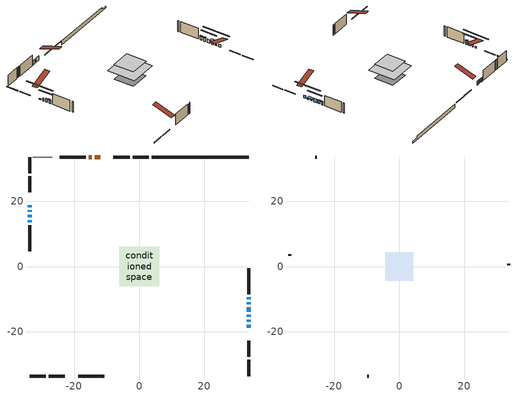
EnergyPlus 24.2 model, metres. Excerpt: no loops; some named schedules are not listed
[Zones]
conditioned space
 floor adiabatic (AdiabaticFloorConstruction): -6.1,-6.1 -6.1,6.1 6.1,6.1 6.1,-6.1 z3.2
 floor foundation (Slab1 construction): -4.31,-4.31 -4.31,4.31 4.31,4.31 4.31,-4.31 z-1.07
 wall outside (RimJoist1 construction): 2.86,33.66 -2.07,33.66 / -33.66,-33.66 -28.73,-33.66 / -33.66,33.66 -33.66,28.73 / 33.66,-33.66 33.66,-28.73 z0.76:1.06
 wall outside (RimJoist2 construction): -2.99,33.66 -7.92,33.66 / -27.8,-33.66 -22.88,-33.66 / -33.66,27.8 -33.66,22.88 / 33.66,-27.8 33.66,-22.88 z0.76:1.06
 wall outside (AdiabaticWallConstruction 1): -12.03,33.66 -13.75,33.66 / -14.67,33.66 -15.58,33.66 z0.76:2.79
 wall outside (AdiabaticWallConstruction): 33.66,-18.77 33.66,-17.85 / -33.66,17.23 -33.66,16.77 z0.76:1.98; 33.66,-16.93 33.66,-16.31 / 33.66,-15.39 33.66,-14.78 / -33.66,18.77 -33.66,18.16 z0.76:1.37; 33.66,-13.85 33.66,-12.58 z0.76:2.28; 33.66,-11.65 33.66,-11.02 / 33.66,-10.09 33.66,-9.48 z0.76:2.29; -33.66,15.85 -33.66,15.21 z0.76:2.44; -33.66,14.28 -33.66,13.65 z0.76:2.46
 wall outside (Wall1 construction): -16.5,33.66 -24.46,33.66 / -18.77,-33.66 -10.81,-33.66 / -33.66,12.72 -33.66,4.76 / 33.66,-8.55 33.66,-0.59 z0.76:5.64
 wall foundation (FoundationWall1 construction): 3.79,33.66,-1.07 3.79,33.66,0.76 30.68,33.66,0.76 30.68,33.66,-0.23 33.66,33.66,-0.23 33.66,33.66,-1.07
 wall adiabatic (Wall4 construction): -26.81,33.66 -32.73,33.66 z0.76:5.64
 window (WindowConstruction): 33.66,-18.77 33.66,-17.86 z0.76:1.98
 window (WindowConstruction 7): 33.66,-16.93 33.66,-16.32 z0.76:1.37
 window (WindowConstruction 8): 33.66,-15.39 33.66,-14.78 z0.76:1.37
 window (WindowConstruction 9): -33.66,18.77 -33.66,18.16 z0.76:1.37
 window (WindowConstruction 1): -33.66,17.23 -33.66,16.77 z0.76:1.98
 window (WindowConstruction 2): 33.66,-13.85 33.66,-12.58 z0.76:2.28
 window (WindowConstruction 3): 33.66,-11.65 33.66,-11.02 z0.76:2.28
 window (WindowConstruction 4): 33.66,-10.09 33.66,-9.48 z0.76:2.28
 window (WindowConstruction 5): -33.66,15.85 -33.66,15.21 z0.76:2.44
 window (WindowConstruction 6): -33.66,14.28 -33.66,13.65 z0.76:2.46
 door (Door): -12.03,33.66 -13.75,33.66 z0.76:2.79
 door (Door 1): -14.67,33.66 -15.57,33.66 z0.76:2.79
 ceiling adiabatic (AdiabaticFloorConstruction): 6.1,-6.1 6.1,6.1 -6.1,6.1 -6.1,-6.1 z3.2
attic - vented
 floor to conditioned space (Floor1 construction Reversed): -4.38,-4.38 -4.38,4.38 4.38,4.38 4.38,-4.38 z5.64
 wall outside (Wall3 construction): -25.39,33.66 -25.89,33.66 / -9.88,-33.66 -9.39,-33.66 / -33.66,3.83 -33.66,3.34 / 33.66,0.33 33.66,0.83 z0.76:5.64
 roof outside (Roof1 construction): -11.1,33.66,5.64 -11.1,25.13,8.48 -8.85,25.13,8.48 -8.85,33.66,5.64; -19.7,-33.66,5.64 -19.7,-25.13,8.48 -21.95,-25.13,8.48 -21.95,-33.66,5.64; -33.66,19.7,5.64 -25.13,19.7,8.48 -25.13,21.95,8.48 -33.66,21.95,5.64; 33.66,-19.7,5.64 25.13,-19.7,8.48 25.13,-21.95,8.48 33.66,-21.95,5.64
shading: 33.66,-10.56 33.66,-22.69 34.07,-22.69 34.07,-10.56 z7.13; 33.66,-13.87 33.66,-16.3 34.57,-16.3 34.57,-13.87 z2.28; -33.66,12.4 -33.66,24.53 -34.07,24.53 -34.07,12.4 z7.13; 33.66,-9.71 33.66,-16.72 34.07,-16.72 34.07,-9.71 z5.16; 33.66,-10.82 33.66,-11.85 34.07,-11.85 34.07,-10.82 z2.49; 33.66,-9.28 33.66,-10.29 34.07,-10.29 34.07,-9.28 z2.49; -33.66,12.34 -33.66,18.72 -34.07,18.72 -34.07,12.34 z5.31; -33.66,13.45 -33.66,14.48 -34.07,14.48 -34.07,13.45 z2.66
[Building]
Building 1: Terrain=Suburbs
[Site:Location]
Montreal Intl AP_QC: Latitude {deg}=45.47; Longitude {deg}=-73.74; Time Zone {hr}=-5; Elevation {m}=36; Keep Site Location Information=Yes
[Site:GroundTemperature:Shallow]
2.07863, -0.316383, -0.508184, 0.628371, 5.19101, 9.73239, 13.6695, 16.1636, 16.3755, 14.347, 10.5102, 6.10817
[Site:WaterMainsTemperature]
Calculation Method=Schedule; Temperature Schedule=mains temperature schedule
[Material] Roughness=Rough; Thermal Absorptance=0.9
Name | Thickness {m} | Conductivity {W/m-K} | Density {kg/m3} | Specific Heat {J/kg-K} | Solar Absorptance | Visible Absorptance
asphalt or fiberglass shingles | 0.00635 | 0.162714 | 1121.4 | 1465.45 | 0.4 | 0.4
ceiling stud and cavity | 0.1397 | 0.0949009 | 65.682 | 1177.47 | 0.7 | 0.7
concrete 4.0 in. | 0.1016 | 1.803125 | 2242.8 | 837.4 | 0.7 | 0.7
concrete 8.0 in. | 0.2032 | 1.803125 | 2242.8 | 837.4 | 0.7 | 0.7
door material | 0.04445 | 0.0639163 | 512.64 | 1214.23 | 0.7 | 0.7
door material 1 | 0.04445 | 0.20624 | 512.64 | 1214.23 | 0.7 | 0.7
exterior vertical ins | 0.00216305 | 0.029427 | 32.04 | 1214.23 | 0.7 | 0.7
floor covering | 0.0127 | 0.0433444 | 54.468 | 1339.84 | 0.6 | 0.6
floor rigid ins; wall rigid ins | 0.512978 | 0.029427 | 32.04 | 1214.23 | 0.7 | 0.7
floor stud and cavity | 0.1397 | 1.75129 | 37.0049 | 1207.88 | 0.7 | 0.7
furniture material conditioned space 1 | 0.1524 | 0.115458 | 640.8 | 1214.23 | 0.6 | 0.6
gypsum board | 0.0127 | 0.160291 | 801 | 837.4 | 0.6 | 0.6
osb sheathing 0.5 in. | 0.0127 | 0.115458 | 512.64 | 1214.23 | 0.7 | 0.7
osb sheathing 0.5 in. 1 | 0.0127 | 0.115458 | 512.64 | 1214.23 | 0.4 | 0.4
osb sheathing 0.75 in. | 0.01905 | 0.115458 | 512.64 | 1214.23 | 0.7 | 0.7
osb sheathing 2.0 in. | 0.0508 | 0.115458 | 512.64 | 1214.23 | 0.7 | 0.7
rim joist stud and cavity | 0.0508 | 0.177588 | 50.32683 | 1063.81 | 0.6 | 0.6
rim joist stud and cavity 1 | 0.0508 | 0.747799 | 125.044 | 1163.47 | 0.6 | 0.6
wall stud and cavity | 0.1397 | 0.0899529 | 139.0536 | 1170.24 | 0.7 | 0.7
wall stud and cavity 1 | 0.0889 | 6.1454 | 50.32683 | 1063.81 | 0.6 | 0.6
wall stud and cavity 2 | 0.1397 | 0.0814106 | 139.0536 | 1170.24 | 0.7 | 0.7
wall stud and cavity 3 | 0.0889 | 0.380278 | 52.3479 | 1209.89 | 0.7 | 0.7
wall stud and cavity 4 | 0.0889 | 0.391764 | 83.0341 | 1211.67 | 0.7 | 0.7
wood siding | 0.0254 | 0.102417 | 544.68 | 1172.36 | 0.4 | 0.4
wood siding 1 | 0.00254 | 0.102417 | 544.68 | 1172.36 | 0.4 | 0.4
wood siding 2; wood siding 3; wood siding 4 | 0.0254 | 0.102417 | 544.68 | 1172.36 | 0.7 | 0.7
[WindowMaterial:SimpleGlazingSystem]
Name | U-Factor {W/m2-K} | Solar Heat Gain Coefficient
WindowMaterial | 2.99571 | 0.51
WindowMaterial 1 | 2.97584 | 0.55
WindowMaterial 2 | 2.98038 | 0.54
WindowMaterial 3 | 2.97414 | 0.55
WindowMaterial 4 | 2.97357 | 0.55
WindowMaterial 5 | 3.01445 | 0.46
[Construction]
AdiabaticFloorConstruction: floor stud and cavity, floor rigid ins, osb sheathing 0.75 in., floor covering
AdiabaticWallConstruction: wood siding 3, wall rigid ins, wall stud and cavity 3, gypsum board
AdiabaticWallConstruction 1: wood siding 4, wall rigid ins, wall stud and cavity 3, gypsum board
Door: door material
Door 1: door material 1
Floor1 construction Reversed: gypsum board, ceiling stud and cavity
FoundationWall1 construction: concrete 8.0 in.
furniture construction conditioned space 1: furniture material conditioned space 1
PartitionWallConstruction: gypsum board, wall stud and cavity 4, gypsum board
RimJoist1 construction: wood siding 2, rim joist stud and cavity
RimJoist2 construction: wood siding 2, osb sheathing 2.0 in., rim joist stud and cavity 1
Roof1 construction: asphalt or fiberglass shingles
Slab1 construction: concrete 4.0 in.
Wall1 construction: wood siding, osb sheathing 0.5 in., wall stud and cavity, gypsum board
Wall3 construction: wood siding 1, wall stud and cavity 1
Wall4 construction: osb sheathing 0.5 in. 1, wall stud and cavity 2, gypsum board
WindowConstruction; WindowConstruction 1: WindowMaterial
WindowConstruction 2; WindowConstruction 3: WindowMaterial 1
WindowConstruction 4: WindowMaterial 2
WindowConstruction 5: WindowMaterial 3
WindowConstruction 6: WindowMaterial 4
WindowConstruction 7; WindowConstruction 8; WindowConstruction 9: WindowMaterial 5
[Zone] Multiplier=1; Part of Total Floor Area=Yes
Name | Volume {m3}
attic - vented | 35.4101
conditioned space | 550.8
[Space]
Name | Zone | Volume {m3}
attic - vented 1 | attic - vented | 35.4101
conditioned space 1 | conditioned space | 550.8
[ZoneInfiltration:EffectiveLeakageArea]
infil attic - vented 1: Zone or Space=attic - vented 1; Schedule=Always On Discrete; Effective Air Leakage Area {cm2}=3068.4; Stack Coefficient=0.000536861; Wind Coefficient=1.56549e-05
[ZoneMixing]
whole house fan mix: Zone or Space=attic - vented; Schedule=Always On Continuous; Design Flow Rate Calculation Method=Flow/Zone; Design Flow Rate {m3/s}=0; Source Zone or Space=conditioned space
[SurfaceProperty:ExposedFoundationPerimeter]
Slab1: Exposed Perimeter Calculation Method=TotalExposedPerimeter; Total Exposed Perimeter {m}=29.87
[InternalMass] Zone or ZoneList=conditioned space; Space or SpaceList=conditioned space 1
Name | Construction | Surface Area {m2}
furniture mass conditioned space 1 | furniture construction conditioned space 1 | 89.2397
partition wall mass | PartitionWallConstruction | 223.099
[Lights]
interior lighting: Zone or ZoneList or Space or SpaceList=conditioned space 1; Schedule=interior lighting schedule; Design Level Calculation Method=LightingLevel; Lighting Level {W}=343.2; Return Air Fraction=0; Fraction Radiant=0.6; Fraction Visible=0.2; Fraction Replaceable=1
[People]
occupants: Zone or ZoneList or Space or SpaceList=conditioned space 1; Number of People Schedule=occupants schedule; Number of People Calculation Method=People; Number of People=3; Fraction Radiant=0.314171; Sensible Heat Fraction=0.56303; Activity Level Schedule=occupants activity schedule; Carbon Dioxide Generation Rate {m3/s-W}=0; Enable ASHRAE 55 Comfort Warnings=No; Mean Radiant Temperature Calculation Type=EnclosureAveraged
[ElectricEquipment] Zone or ZoneList or Space or SpaceList=conditioned space 1; Design Level Calculation Method=EquipmentLevel
Name | Schedule | Design Level {W} | Fraction Latent | Fraction Radiant | Fraction Lost
clothes dryer | clothes dryer schedule | 140.772 | 0.015 | 0.081 | 0.85
clothes washer | clothes washer schedule | 32.1985 | 0.03 | 0.162 | 0.7
cooking range | cooking range schedule | 208.969 | 0.08 | 0.432 | 0.2
dishwasher | dishwasher schedule | 66.8632 | 0.3 | 0.18 | 0.4
fridge | fridge schedule | 72.9452 | 0 | 0.6 | 0
mech vent house fan | mech vent house fan schedule | 0 | 0 | 0 | 1
mech vent house fan cfis | mech vent house fan cfis schedule | 0 | 0 | 0 | 0
mech vent range fan 0 | mech vent range fan 0 schedule | 57 | 0 | 0 | 1
misc plug loads | misc plug loads schedule | 494.7 | 0.045 | 0.513 | 0.1
whole house fan | Always On Discrete | 0 | 0 | 0 | 1
[OtherEquipment] Zone or ZoneList or Space or SpaceList=conditioned space 1; Design Level Calculation Method=EquipmentLevel
Name | Fuel Type | Schedule | Design Level {W} | Fraction Latent | Fraction Radiant | Fraction Lost
clothes dryer 1 | Electricity | clothes dryer schedule | 0 | 0.015 | 0.081 | 0.85
cooking range 1 | Electricity | cooking range schedule | 0 | 0.08 | 0.432 | 0.2
general water use latent | None | general water use schedule | 59.3978 | 1 | 0 | 0
general water use sensible | None | general water use schedule | -58.539 | 0 | 0.6 | 0
mech vent house fan latent load | None | Always On Discrete | 0 | 1 | 0 | 0
mech vent house fan sensible load | None | Always On Discrete | 0 | 0 | 0 | 0
water heater energy adjustment1 | Electricity | Always On Discrete | 0.01 | 0 | 0 | 1
[ZoneInfiltration:DesignFlowRate] Zone or ZoneList or Space or SpaceList=conditioned space 1; Schedule=Always On Discrete; Design Flow Rate Calculation Method=Flow/Zone; Design Flow Rate {m3/s}=0
infil flow; natural vent flow; whole house fan flow
[Foundation:Kiva]
Foundation Kiva 1: Initial Indoor Air Temperature {C}=18; Wall Height Above Grade {m}=0.759988; Wall Depth Below Slab {m}=0.2032; Custom Block Material Name 1=exterior vertical ins; Custom Block Depth 1 {m}=1.82999; Custom Block X Position 1 {m}=0.2032; Custom Block Z Position 1 {m}=0
[Foundation:Kiva:Settings]
Soil Conductivity {W/m-K}=0.849921; Soil Density {kg/m3}=1842.3; Soil Specific Heat {J/kg-K}=418.7; Ground Solar Absorptivity=0.9; Ground Thermal Absorptivity=0.9; Ground Surface Roughness {m}=0.03; Far-Field Width {m}=40; Deep-Ground Boundary Condition=ZeroFlux; Deep-Ground Depth {m}=40; Minimum Cell Dimension {m}=0.2; Maximum Cell Growth Coefficient=3; Simulation Timestep=Timestep
[Exterior:Lights]
exterior lighting: Schedule=exterior lighting schedule; Design Level {W}=75.6
[EnergyManagementSystem:GlobalVariable]
infil_program_Qfan
infil_program_Qinf
natural_vent_program_Qnv
natural_vent_program_Qwhf
[EnergyManagementSystem:Sensor]
Name | Output:Variable or Output:Meter Index Key | Output:Variable or Output:Meter
airflow_gain | infil flow | Infiltration Sensible Heat Gain Energy
airflow_gain_1 | natural vent flow | Infiltration Sensible Heat Gain Energy
airflow_gain_2 | whole house fan flow | Infiltration Sensible Heat Gain Energy
airflow_loss | infil flow | Infiltration Sensible Heat Loss Energy
airflow_loss_1 | natural vent flow | Infiltration Sensible Heat Loss Energy
airflow_loss_2 | whole house fan flow | Infiltration Sensible Heat Loss Energy
clg_load_cond |  | Cooling:EnergyTransfer:Zone:CONDITIONED SPACE
clg_sp_s; clg_sp_s_1 | cooling setpoint | Schedule Value
clothes_dryer_exhaust_0_sch_s | clothes dryer exhaust 0 schedule | Schedule Value
cool_season | cooling season schedule | Schedule Value
htg_load_cond |  | Heating:EnergyTransfer:Zone:CONDITIONED SPACE
htg_sp_s; htg_sp_s_1 | heating setpoint | Schedule Value
ig_ee_conv | clothes dryer | Electric Equipment Convective Heating Energy
ig_ee_conv_2 | cooking range | Electric Equipment Convective Heating Energy
ig_ee_conv_4 | fridge | Electric Equipment Convective Heating Energy
ig_ee_conv_5 | misc plug loads | Electric Equipment Convective Heating Energy
ig_ee_conv_6 | whole house fan | Electric Equipment Convective Heating Energy
ig_ee_rad | clothes dryer | Electric Equipment Radiant Heating Energy
ig_ee_rad_2 | cooking range | Electric Equipment Radiant Heating Energy
ig_ee_rad_4 | fridge | Electric Equipment Radiant Heating Energy
ig_ee_rad_5 | misc plug loads | Electric Equipment Radiant Heating Energy
ig_ee_rad_6 | whole house fan | Electric Equipment Radiant Heating Energy
ig_lgt_conv | interior lighting | Lights Convective Heating Energy
ig_lgt_rad | interior lighting | Lights Radiant Heating Energy
ig_lgt_vis | interior lighting | Lights Visible Radiation Heating Energy
ig_oe_conv | clothes dryer 1 | Other Equipment Convective Heating Energy
ig_oe_conv_1 | cooking range 1 | Other Equipment Convective Heating Energy
ig_oe_conv_2 | general water use latent | Other Equipment Convective Heating Energy
ig_oe_conv_3 | general water use sensible | Other Equipment Convective Heating Energy
ig_oe_conv_4 | water heater energy adjustment1 | Other Equipment Convective Heating Energy
ig_oe_rad | clothes dryer 1 | Other Equipment Radiant Heating Energy
ig_oe_rad_1 | cooking range 1 | Other Equipment Radiant Heating Energy
ig_oe_rad_2 | general water use latent | Other Equipment Radiant Heating Energy
ig_oe_rad_3 | general water use sensible | Other Equipment Radiant Heating Energy
ig_oe_rad_4 | water heater energy adjustment1 | Other Equipment Radiant Heating Energy
ig_ppl_conv | occupants | People Convective Heating Energy
ig_ppl_rad | occupants | People Radiant Heating Energy
im_conv | furniture mass conditioned space 1 | Surface Inside Face Convection Heat Gain Energy
im_conv_1 | partition wall mass | Surface Inside Face Convection Heat Gain Energy
im_ig | furniture mass conditioned space 1 | Surface Inside Face Internal Gains Radiation Heat Gain Energy
im_ig_1 | partition wall mass | Surface Inside Face Internal Gains Radiation Heat Gain Energy
im_lgt | furniture mass conditioned space 1 | Surface Inside Face Lights Radiation Heat Gain Energy
im_lgt_1 | partition wall mass | Surface Inside Face Lights Radiation Heat Gain Energy
im_sol | furniture mass conditioned space 1 | Surface Inside Face Solar Radiation Heat Gain Energy
im_sol_1 | partition wall mass | Surface Inside Face Solar Radiation Heat Gain Energy
im_surf | furniture mass conditioned space 1 | Surface Inside Face Net Surface Thermal Radiation Heat Gain Energy
im_surf_1 | partition wall mass | Surface Inside Face Net Surface Thermal Radiation Heat Gain Energy
mech_vent_range_fan_0_sch_s | mech vent range fan 0 schedule | Schedule Value
mv_conv | mech vent house fan | Electric Equipment Convective Heating Energy
mv_conv_1 | mech vent house fan cfis | Electric Equipment Convective Heating Energy
mv_conv_2 | mech vent range fan 0 | Electric Equipment Convective Heating Energy
mv_conv_3 | mech vent house fan latent load | Other Equipment Convective Heating Energy
mv_conv_4 | mech vent house fan sensible load | Other Equipment Convective Heating Energy
mv_rad | mech vent house fan | Electric Equipment Radiant Heating Energy
mv_rad_1 | mech vent house fan cfis | Electric Equipment Radiant Heating Energy
mv_rad_2 | mech vent range fan 0 | Electric Equipment Radiant Heating Energy
mv_rad_3 | mech vent house fan latent load | Other Equipment Radiant Heating Energy
mv_rad_4 | mech vent house fan sensible load | Other Equipment Radiant Heating Energy
natural_vent_s | natural vent schedule | Schedule Value
out_pb_s |  | Site Outdoor Air Barometric Pressure
out_wt_s |  | Site Outdoor Air Humidity Ratio
site_vw_s |  | Site Wind Speed
ss_back_out | Window1 | Surface Window Shortwave from Zone Back Out Window Heat Transfer Rate
ss_back_out_1 | Window10 | Surface Window Shortwave from Zone Back Out Window Heat Transfer Rate
ss_back_out_2 | Window11 | Surface Window Shortwave from Zone Back Out Window Heat Transfer Rate
ss_back_out_3 | Window12 | Surface Window Shortwave from Zone Back Out Window Heat Transfer Rate
ss_back_out_4 | Window3 | Surface Window Shortwave from Zone Back Out Window Heat Transfer Rate
ss_back_out_5 | Window4 | Surface Window Shortwave from Zone Back Out Window Heat Transfer Rate
ss_back_out_6 | Window6 | Surface Window Shortwave from Zone Back Out Window Heat Transfer Rate
ss_back_out_7 | Window7 | Surface Window Shortwave from Zone Back Out Window Heat Transfer Rate
ss_back_out_8 | Window8 | Surface Window Shortwave from Zone Back Out Window Heat Transfer Rate
ss_back_out_9 | Window9 | Surface Window Shortwave from Zone Back Out Window Heat Transfer Rate
ss_conv | Door1 | Surface Inside Face Convection Heat Gain Energy
ss_conv_1 | Door3 | Surface Inside Face Convection Heat Gain Energy
ss_conv_10 | Window8 | Surface Inside Face Convection Heat Gain Energy
ss_conv_11 | Window9 | Surface Inside Face Convection Heat Gain Energy
ss_conv_2 | Window1 | Surface Inside Face Convection Heat Gain Energy
ss_conv_3 | Window10 | Surface Inside Face Convection Heat Gain Energy
ss_conv_4 | Window11 | Surface Inside Face Convection Heat Gain Energy
ss_conv_5 | Window12 | Surface Inside Face Convection Heat Gain Energy
ss_conv_6 | Window3 | Surface Inside Face Convection Heat Gain Energy
ss_conv_7 | Window4 | Surface Inside Face Convection Heat Gain Energy
ss_conv_8 | Window6 | Surface Inside Face Convection Heat Gain Energy
ss_conv_9 | Window7 | Surface Inside Face Convection Heat Gain Energy
ss_ig | Door1 | Surface Inside Face Internal Gains Radiation Heat Gain Energy
ss_ig_1 | Door3 | Surface Inside Face Internal Gains Radiation Heat Gain Energy
ss_ig_10 | Window8 | Surface Inside Face Internal Gains Radiation Heat Gain Energy
ss_ig_11 | Window9 | Surface Inside Face Internal Gains Radiation Heat Gain Energy
ss_ig_2 | Window1 | Surface Inside Face Internal Gains Radiation Heat Gain Energy
ss_ig_3 | Window10 | Surface Inside Face Internal Gains Radiation Heat Gain Energy
ss_ig_4 | Window11 | Surface Inside Face Internal Gains Radiation Heat Gain Energy
ss_ig_5 | Window12 | Surface Inside Face Internal Gains Radiation Heat Gain Energy
ss_ig_6 | Window3 | Surface Inside Face Internal Gains Radiation Heat Gain Energy
ss_ig_7 | Window4 | Surface Inside Face Internal Gains Radiation Heat Gain Energy
ss_ig_8 | Window6 | Surface Inside Face Internal Gains Radiation Heat Gain Energy
ss_ig_9 | Window7 | Surface Inside Face Internal Gains Radiation Heat Gain Energy
ss_lgt | Door1 | Surface Inside Face Lights Radiation Heat Gain Energy
ss_lgt_1 | Door3 | Surface Inside Face Lights Radiation Heat Gain Energy
ss_sol | Door1 | Surface Inside Face Solar Radiation Heat Gain Energy
ss_sol_1 | Door3 | Surface Inside Face Solar Radiation Heat Gain Energy
ss_surf | Door1 | Surface Inside Face Net Surface Thermal Radiation Heat Gain Energy
ss_surf_1 | Door3 | Surface Inside Face Net Surface Thermal Radiation Heat Gain Energy
ss_surf_10 | Window8 | Surface Inside Face Net Surface Thermal Radiation Heat Gain Energy
ss_surf_11 | Window9 | Surface Inside Face Net Surface Thermal Radiation Heat Gain Energy
ss_surf_2 | Window1 | Surface Inside Face Net Surface Thermal Radiation Heat Gain Energy
ss_surf_3 | Window10 | Surface Inside Face Net Surface Thermal Radiation Heat Gain Energy
ss_surf_4 | Window11 | Surface Inside Face Net Surface Thermal Radiation Heat Gain Energy
ss_surf_5 | Window12 | Surface Inside Face Net Surface Thermal Radiation Heat Gain Energy
ss_surf_6 | Window3 | Surface Inside Face Net Surface Thermal Radiation Heat Gain Energy
ss_surf_7 | Window4 | Surface Inside Face Net Surface Thermal Radiation Heat Gain Energy
ss_surf_8 | Window6 | Surface Inside Face Net Surface Thermal Radiation Heat Gain Energy
ss_surf_9 | Window7 | Surface Inside Face Net Surface Thermal Radiation Heat Gain Energy
ss_trans_in | Window1 | Surface Window Transmitted Solar Radiation Rate
ss_trans_in_1 | Window10 | Surface Window Transmitted Solar Radiation Rate
ss_trans_in_2 | Window11 | Surface Window Transmitted Solar Radiation Rate
ss_trans_in_3 | Window12 | Surface Window Transmitted Solar Radiation Rate
ss_trans_in_4 | Window3 | Surface Window Transmitted Solar Radiation Rate
ss_trans_in_5 | Window4 | Surface Window Transmitted Solar Radiation Rate
ss_trans_in_6 | Window6 | Surface Window Transmitted Solar Radiation Rate
ss_trans_in_7 | Window7 | Surface Window Transmitted Solar Radiation Rate
ss_trans_in_8 | Window8 | Surface Window Transmitted Solar Radiation Rate
ss_trans_in_9 | Window9 | Surface Window Transmitted Solar Radiation Rate
ss_trans_out | Window1 | Surface Inside Face Initial Transmitted Diffuse Transmitted Out Window Solar Radiation Rate
ss_trans_out_1 | Window10 | Surface Inside Face Initial Transmitted Diffuse Transmitted Out Window Solar Radiation Rate
ss_trans_out_2 | Window11 | Surface Inside Face Initial Transmitted Diffuse Transmitted Out Window Solar Radiation Rate
ss_trans_out_3 | Window12 | Surface Inside Face Initial Transmitted Diffuse Transmitted Out Window Solar Radiation Rate
ss_trans_out_4 | Window3 | Surface Inside Face Initial Transmitted Diffuse Transmitted Out Window Solar Radiation Rate
ss_trans_out_5 | Window4 | Surface Inside Face Initial Transmitted Diffuse Transmitted Out Window Solar Radiation Rate
ss_trans_out_6 | Window6 | Surface Inside Face Initial Transmitted Diffuse Transmitted Out Window Solar Radiation Rate
ss_trans_out_7 | Window7 | Surface Inside Face Initial Transmitted Diffuse Transmitted Out Window Solar Radiation Rate
ss_trans_out_8 | Window8 | Surface Inside Face Initial Transmitted Diffuse Transmitted Out Window Solar Radiation Rate
ss_trans_out_9 | Window9 | Surface Inside Face Initial Transmitted Diffuse Transmitted Out Window Solar Radiation Rate
s_conv | Floor1 | Surface Inside Face Convection Heat Gain Energy
s_conv_1 | FoundationWall1 | Surface Inside Face Convection Heat Gain Energy
s_conv_10 | RimJoist2:270 | Surface Inside Face Convection Heat Gain Energy
s_conv_11 | RimJoist2:90 | Surface Inside Face Convection Heat Gain Energy
s_conv_12 | Slab1 | Surface Inside Face Convection Heat Gain Energy
s_conv_13 | Wall1:0 | Surface Inside Face Convection Heat Gain Energy
s_conv_14 | Wall1:180 | Surface Inside Face Convection Heat Gain Energy
s_conv_15 | Wall1:270 | Surface Inside Face Convection Heat Gain Energy
s_conv_16 | Wall1:90 | Surface Inside Face Convection Heat Gain Energy
s_conv_17 | Wall4 | Surface Inside Face Convection Heat Gain Energy
s_conv_2 | inferred conditioned ceiling | Surface Inside Face Convection Heat Gain Energy
s_conv_3 | inferred conditioned floor | Surface Inside Face Convection Heat Gain Energy
s_conv_4 | RimJoist1:0 | Surface Inside Face Convection Heat Gain Energy
s_conv_5 | RimJoist1:180 | Surface Inside Face Convection Heat Gain Energy
s_conv_6 | RimJoist1:270 | Surface Inside Face Convection Heat Gain Energy
s_conv_7 | RimJoist1:90 | Surface Inside Face Convection Heat Gain Energy
s_conv_8 | RimJoist2:0 | Surface Inside Face Convection Heat Gain Energy
s_conv_9 | RimJoist2:180 | Surface Inside Face Convection Heat Gain Energy
s_ig | Floor1 | Surface Inside Face Internal Gains Radiation Heat Gain Energy
s_ig_1 | FoundationWall1 | Surface Inside Face Internal Gains Radiation Heat Gain Energy
s_ig_10 | RimJoist2:270 | Surface Inside Face Internal Gains Radiation Heat Gain Energy
s_ig_11 | RimJoist2:90 | Surface Inside Face Internal Gains Radiation Heat Gain Energy
s_ig_12 | Slab1 | Surface Inside Face Internal Gains Radiation Heat Gain Energy
s_ig_13 | Wall1:0 | Surface Inside Face Internal Gains Radiation Heat Gain Energy
s_ig_14 | Wall1:180 | Surface Inside Face Internal Gains Radiation Heat Gain Energy
s_ig_15 | Wall1:270 | Surface Inside Face Internal Gains Radiation Heat Gain Energy
s_ig_16 | Wall1:90 | Surface Inside Face Internal Gains Radiation Heat Gain Energy
s_ig_17 | Wall4 | Surface Inside Face Internal Gains Radiation Heat Gain Energy
s_ig_2 | inferred conditioned ceiling | Surface Inside Face Internal Gains Radiation Heat Gain Energy
s_ig_3 | inferred conditioned floor | Surface Inside Face Internal Gains Radiation Heat Gain Energy
s_ig_4 | RimJoist1:0 | Surface Inside Face Internal Gains Radiation Heat Gain Energy
s_ig_5 | RimJoist1:180 | Surface Inside Face Internal Gains Radiation Heat Gain Energy
s_ig_6 | RimJoist1:270 | Surface Inside Face Internal Gains Radiation Heat Gain Energy
s_ig_7 | RimJoist1:90 | Surface Inside Face Internal Gains Radiation Heat Gain Energy
s_ig_8 | RimJoist2:0 | Surface Inside Face Internal Gains Radiation Heat Gain Energy
s_ig_9 | RimJoist2:180 | Surface Inside Face Internal Gains Radiation Heat Gain Energy
s_lgt | Floor1 | Surface Inside Face Lights Radiation Heat Gain Energy
